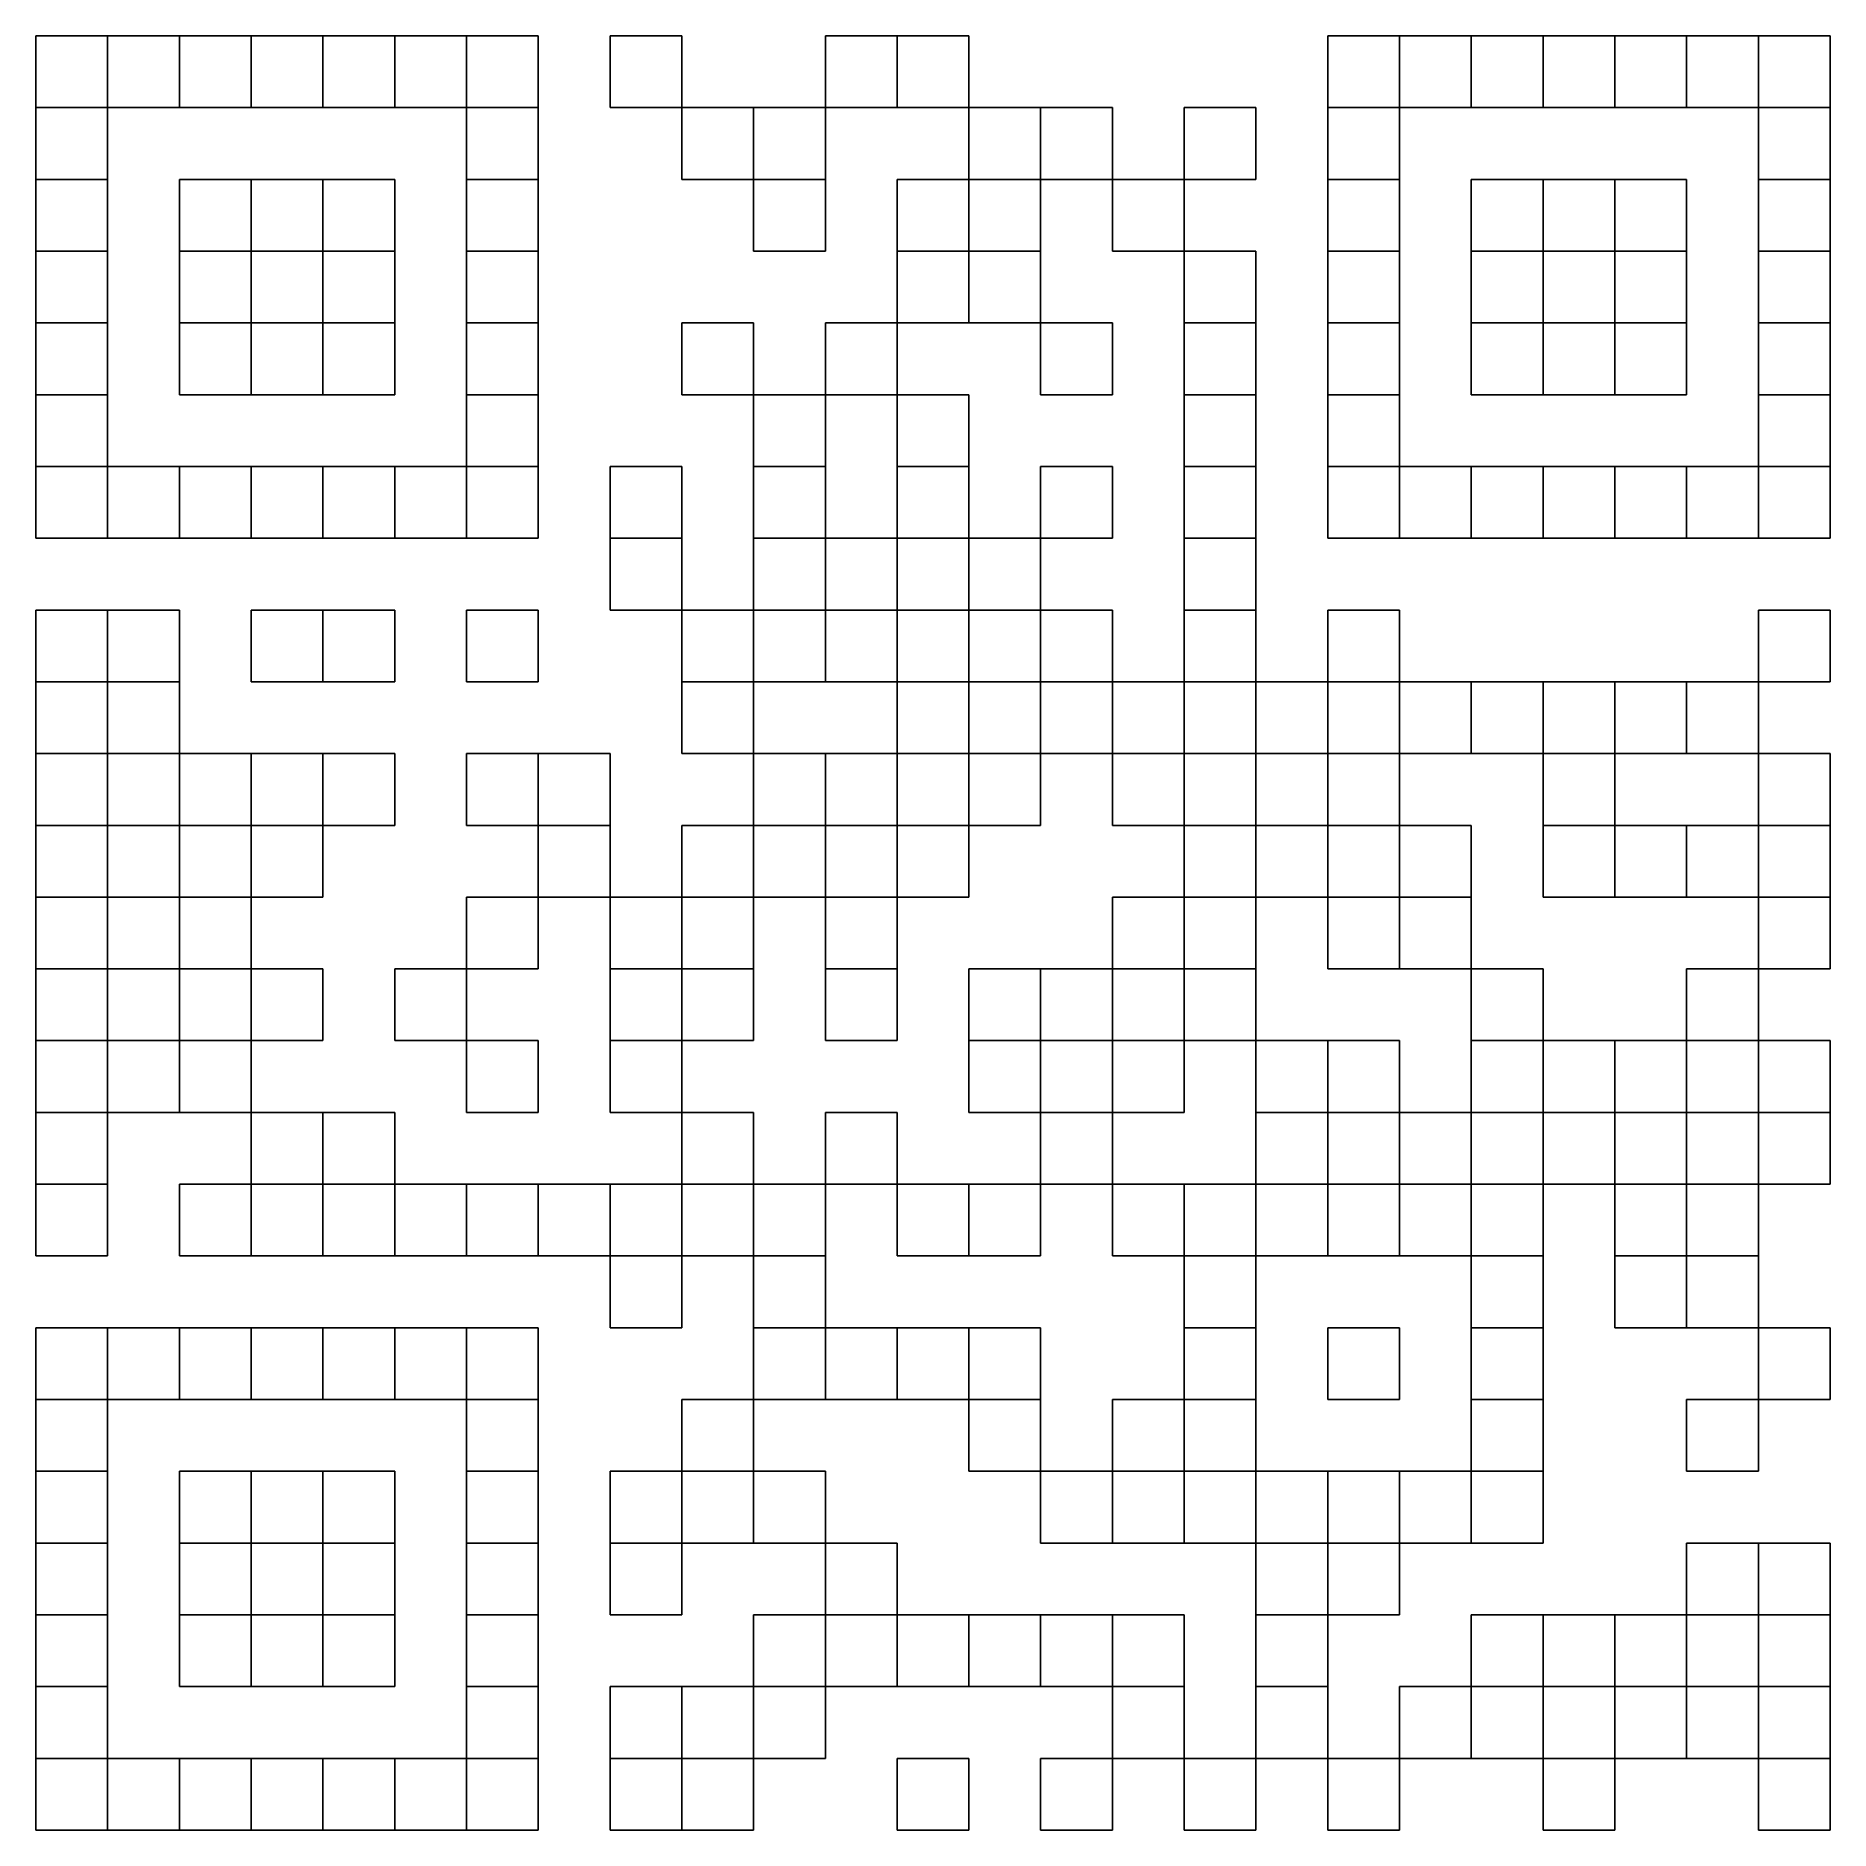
# Model space of a CAD drawing. Extents: x 80 to 330, y -330 to -80.
import ezdxf

# ---------------------------------------------------------------- set-up
doc = ezdxf.new("R2010")
doc.units = 0
doc.layers.get('0').update_dxf_attribs({"linetype": 'CONTINUOUS'})

msp = doc.modelspace()

# ---------------------------------------------------------------- linework, layer by layer
at = {"color": 7}
for p, q in [((80, -80), (90, -80)), ((80, -90), (80, -80)), ((90, -80), (90, -90)), ((90, -80), (100, -80)), ((90, -90), (90, -80)), ((100, -80), (100, -90)), ((100, -80), (110, -80)), ((100, -90), (100, -80)), ((110, -80), (110, -90)), ((110, -80), (120, -80)), ((110, -90), (110, -80)), ((120, -80), (120, -90)), ((120, -80), (130, -80)), ((120, -90), (120, -80)), ((130, -80), (130, -90)), ((130, -80), (140, -80)), ((130, -90), (130, -80)), ((140, -80), (140, -90)), ((140, -80), (150, -80)), ((140, -90), (140, -80)), ((150, -80), (150, -90)), ((160, -80), (170, -80)), ((160, -90), (160, -80)), ((170, -80), (170, -90)), ((190, -80), (200, -80)), ((190, -90), (190, -80)), ((200, -80), (200, -90)), ((200, -80), (210, -80)), ((200, -90), (200, -80)), ((210, -80), (210, -90)), ((260, -80), (270, -80)), ((260, -90), (260, -80)), ((270, -80), (270, -90)), ((270, -80), (280, -80)), ((270, -90), (270, -80)), ((280, -80), (280, -90)), ((280, -80), (290, -80)), ((280, -90), (280, -80)), ((290, -80), (290, -90)), ((290, -80), (300, -80)), ((290, -90), (290, -80)), ((300, -80), (300, -90)), ((300, -80), (310, -80)), ((300, -90), (300, -80)), ((310, -80), (310, -90)), ((310, -80), (320, -80)), ((310, -90), (310, -80)), ((320, -80), (320, -90)), ((320, -80), (330, -80)), ((320, -90), (320, -80)), ((330, -80), (330, -90)), ((90, -90), (80, -90)), ((80, -90), (90, -90)), ((80, -100), (80, -90)), ((100, -90), (90, -90)), ((90, -90), (90, -100)), ((110, -90), (100, -90)), ((120, -90), (110, -90)), ((130, -90), (120, -90)), ((140, -90), (130, -90)), ((150, -90), (140, -90)), ((140, -90), (150, -90)), ((140, -100), (140, -90)), ((150, -90), (150, -100)), ((170, -90), (160, -90)), ((170, -90), (180, -90)), ((170, -100), (170, -90)), ((180, -90), (180, -100)), ((180, -90), (190, -90)), ((180, -100), (180, -90)), ((200, -90), (190, -90)), ((190, -90), (190, -100)), ((210, -90), (200, -90)), ((210, -90), (220, -90)), ((210, -100), (210, -90)), ((220, -90), (220, -100)), ((220, -90), (230, -90)), ((220, -100), (220, -90)), ((230, -90), (230, -100)), ((240, -90), (250, -90)), ((240, -100), (240, -90)), ((250, -90), (250, -100)), ((270, -90), (260, -90)), ((260, -90), (270, -90)), ((260, -100), (260, -90)), ((280, -90), (270, -90)), ((270, -90), (270, -100)), ((290, -90), (280, -90)), ((300, -90), (290, -90)), ((310, -90), (300, -90)), ((320, -90), (310, -90)), ((330, -90), (320, -90)), ((320, -90), (330, -90)), ((320, -100), (320, -90)), ((330, -90), (330, -100)), ((90, -100), (80, -100)), ((80, -100), (90, -100)), ((80, -110), (80, -100)), ((90, -100), (90, -110)), ((100, -100), (110, -100)), ((100, -110), (100, -100)), ((110, -100), (110, -110)), ((110, -100), (120, -100)), ((110, -110), (110, -100)), ((120, -100), (120, -110)), ((120, -100), (130, -100)), ((120, -110), (120, -100)), ((130, -100), (130, -110)), ((150, -100), (140, -100)), ((140, -100), (150, -100)), ((140, -110), (140, -100)), ((150, -100), (150, -110)), ((180, -100), (170, -100)), ((190, -100), (180, -100)), ((180, -100), (190, -100)), ((180, -110), (180, -100)), ((190, -100), (190, -110)), ((200, -100), (210, -100)), ((200, -110), (200, -100)), ((220, -100), (210, -100)), ((210, -100), (210, -110)), ((210, -100), (220, -100)), ((210, -110), (210, -100)), ((230, -100), (220, -100)), ((220, -100), (220, -110)), ((230, -100), (240, -100)), ((230, -110), (230, -100)), ((250, -100), (240, -100)), ((240, -100), (240, -110)), ((270, -100), (260, -100)), ((260, -100), (270, -100)), ((260, -110), (260, -100)), ((270, -100), (270, -110)), ((280, -100), (290, -100)), ((280, -110), (280, -100)), ((290, -100), (290, -110)), ((290, -100), (300, -100)), ((290, -110), (290, -100)), ((300, -100), (300, -110)), ((300, -100), (310, -100)), ((300, -110), (300, -100)), ((310, -100), (310, -110)), ((330, -100), (320, -100)), ((320, -100), (330, -100)), ((320, -110), (320, -100)), ((330, -100), (330, -110)), ((90, -110), (80, -110)), ((80, -110), (90, -110)), ((80, -120), (80, -110)), ((90, -110), (90, -120)), ((110, -110), (100, -110)), ((100, -110), (110, -110)), ((100, -120), (100, -110)), ((120, -110), (110, -110)), ((110, -110), (110, -120)), ((110, -110), (120, -110)), ((110, -120), (110, -110)), ((130, -110), (120, -110)), ((120, -110), (120, -120)), ((120, -110), (130, -110)), ((120, -120), (120, -110)), ((130, -110), (130, -120)), ((150, -110), (140, -110)), ((140, -110), (150, -110)), ((140, -120), (140, -110)), ((150, -110), (150, -120)), ((190, -110), (180, -110)), ((210, -110), (200, -110)), ((200, -110), (210, -110)), ((200, -120), (200, -110)), ((220, -110), (210, -110)), ((210, -110), (210, -120)), ((210, -110), (220, -110)), ((210, -120), (210, -110)), ((220, -110), (220, -120)), ((240, -110), (230, -110)), ((240, -110), (250, -110)), ((240, -120), (240, -110)), ((250, -110), (250, -120)), ((270, -110), (260, -110)), ((260, -110), (270, -110)), ((260, -120), (260, -110)), ((270, -110), (270, -120)), ((290, -110), (280, -110)), ((280, -110), (290, -110)), ((280, -120), (280, -110)), ((300, -110), (290, -110)), ((290, -110), (290, -120)), ((290, -110), (300, -110)), ((290, -120), (290, -110)), ((310, -110), (300, -110)), ((300, -110), (300, -120)), ((300, -110), (310, -110)), ((300, -120), (300, -110)), ((310, -110), (310, -120)), ((330, -110), (320, -110)), ((320, -110), (330, -110)), ((320, -120), (320, -110)), ((330, -110), (330, -120)), ((90, -120), (80, -120)), ((80, -120), (90, -120)), ((80, -130), (80, -120)), ((90, -120), (90, -130)), ((110, -120), (100, -120)), ((100, -120), (110, -120)), ((100, -130), (100, -120)), ((120, -120), (110, -120)), ((110, -120), (110, -130)), ((110, -120), (120, -120)), ((110, -130), (110, -120)), ((130, -120), (120, -120)), ((120, -120), (120, -130)), ((120, -120), (130, -120)), ((120, -130), (120, -120)), ((130, -120), (130, -130)), ((150, -120), (140, -120)), ((140, -120), (150, -120)), ((140, -130), (140, -120)), ((150, -120), (150, -130)), ((170, -120), (180, -120)), ((170, -130), (170, -120)), ((180, -120), (180, -130)), ((190, -120), (200, -120)), ((190, -130), (190, -120)), ((210, -120), (200, -120)), ((200, -120), (200, -130)), ((220, -120), (210, -120)), ((220, -120), (230, -120)), ((220, -130), (220, -120)), ((230, -120), (230, -130)), ((250, -120), (240, -120)), ((240, -120), (250, -120)), ((240, -130), (240, -120)), ((250, -120), (250, -130)), ((270, -120), (260, -120)), ((260, -120), (270, -120)), ((260, -130), (260, -120)), ((270, -120), (270, -130)), ((290, -120), (280, -120)), ((280, -120), (290, -120)), ((280, -130), (280, -120)), ((300, -120), (290, -120)), ((290, -120), (290, -130)), ((290, -120), (300, -120)), ((290, -130), (290, -120)), ((310, -120), (300, -120)), ((300, -120), (300, -130)), ((300, -120), (310, -120)), ((300, -130), (300, -120)), ((310, -120), (310, -130)), ((330, -120), (320, -120)), ((320, -120), (330, -120)), ((320, -130), (320, -120)), ((330, -120), (330, -130)), ((90, -130), (80, -130)), ((80, -130), (90, -130)), ((80, -140), (80, -130)), ((90, -130), (90, -140)), ((110, -130), (100, -130)), ((120, -130), (110, -130)), ((130, -130), (120, -130)), ((150, -130), (140, -130)), ((140, -130), (150, -130)), ((140, -140), (140, -130)), ((150, -130), (150, -140)), ((180, -130), (170, -130)), ((180, -130), (190, -130)), ((180, -140), (180, -130)), ((200, -130), (190, -130)), ((190, -130), (190, -140)), ((200, -130), (210, -130)), ((200, -140), (200, -130)), ((210, -130), (210, -140)), ((230, -130), (220, -130)), ((250, -130), (240, -130)), ((240, -130), (250, -130)), ((240, -140), (240, -130)), ((250, -130), (250, -140)), ((270, -130), (260, -130)), ((260, -130), (270, -130)), ((260, -140), (260, -130)), ((270, -130), (270, -140)), ((290, -130), (280, -130)), ((300, -130), (290, -130)), ((310, -130), (300, -130)), ((330, -130), (320, -130)), ((320, -130), (330, -130)), ((320, -140), (320, -130)), ((330, -130), (330, -140)), ((90, -140), (80, -140)), ((80, -140), (90, -140)), ((80, -150), (80, -140)), ((90, -140), (90, -150)), ((90, -140), (100, -140)), ((90, -150), (90, -140)), ((100, -140), (100, -150)), ((100, -140), (110, -140)), ((100, -150), (100, -140)), ((110, -140), (110, -150)), ((110, -140), (120, -140)), ((110, -150), (110, -140)), ((120, -140), (120, -150)), ((120, -140), (130, -140)), ((120, -150), (120, -140)), ((130, -140), (130, -150)), ((130, -140), (140, -140)), ((130, -150), (130, -140)), ((150, -140), (140, -140)), ((140, -140), (140, -150)), ((140, -140), (150, -140)), ((140, -150), (140, -140)), ((150, -140), (150, -150)), ((160, -140), (170, -140)), ((160, -150), (160, -140)), ((170, -140), (170, -150)), ((190, -140), (180, -140)), ((180, -140), (190, -140)), ((180, -150), (180, -140)), ((190, -140), (190, -150)), ((210, -140), (200, -140)), ((200, -140), (210, -140)), ((200, -150), (200, -140)), ((210, -140), (210, -150)), ((220, -140), (230, -140)), ((220, -150), (220, -140)), ((230, -140), (230, -150)), ((250, -140), (240, -140)), ((240, -140), (250, -140)), ((240, -150), (240, -140)), ((250, -140), (250, -150)), ((270, -140), (260, -140)), ((260, -140), (270, -140)), ((260, -150), (260, -140)), ((270, -140), (270, -150)), ((270, -140), (280, -140)), ((270, -150), (270, -140)), ((280, -140), (280, -150)), ((280, -140), (290, -140)), ((280, -150), (280, -140)), ((290, -140), (290, -150)), ((290, -140), (300, -140)), ((290, -150), (290, -140)), ((300, -140), (300, -150)), ((300, -140), (310, -140)), ((300, -150), (300, -140)), ((310, -140), (310, -150)), ((310, -140), (320, -140)), ((310, -150), (310, -140)), ((330, -140), (320, -140)), ((320, -140), (320, -150)), ((320, -140), (330, -140)), ((320, -150), (320, -140)), ((330, -140), (330, -150)), ((90, -150), (80, -150)), ((100, -150), (90, -150)), ((110, -150), (100, -150)), ((120, -150), (110, -150)), ((130, -150), (120, -150)), ((140, -150), (130, -150)), ((150, -150), (140, -150)), ((170, -150), (160, -150)), ((160, -150), (170, -150)), ((160, -160), (160, -150)), ((170, -150), (170, -160)), ((190, -150), (180, -150)), ((180, -150), (190, -150)), ((180, -160), (180, -150)), ((190, -150), (190, -160)), ((190, -150), (200, -150)), ((190, -160), (190, -150)), ((210, -150), (200, -150)), ((200, -150), (200, -160)), ((210, -150), (220, -150)), ((210, -160), (210, -150)), ((230, -150), (220, -150)), ((220, -150), (220, -160)), ((250, -150), (240, -150)), ((240, -150), (250, -150)), ((240, -160), (240, -150)), ((250, -150), (250, -160)), ((270, -150), (260, -150)), ((280, -150), (270, -150)), ((290, -150), (280, -150)), ((300, -150), (290, -150)), ((310, -150), (300, -150)), ((320, -150), (310, -150)), ((330, -150), (320, -150)), ((80, -160), (90, -160)), ((80, -170), (80, -160)), ((90, -160), (90, -170)), ((90, -160), (100, -160)), ((90, -170), (90, -160)), ((100, -160), (100, -170)), ((110, -160), (120, -160)), ((110, -170), (110, -160)), ((120, -160), (120, -170)), ((120, -160), (130, -160)), ((120, -170), (120, -160)), ((130, -160), (130, -170)), ((140, -160), (150, -160)), ((140, -170), (140, -160)), ((150, -160), (150, -170)), ((170, -160), (160, -160)), ((170, -160), (180, -160)), ((170, -170), (170, -160)), ((190, -160), (180, -160)), ((180, -160), (180, -170)), ((180, -160), (190, -160)), ((180, -170), (180, -160)), ((200, -160), (190, -160)), ((190, -160), (190, -170)), ((190, -160), (200, -160)), ((190, -170), (190, -160)), ((200, -160), (200, -170)), ((200, -160), (210, -160)), ((200, -170), (200, -160)), ((220, -160), (210, -160)), ((210, -160), (210, -170)), ((220, -160), (230, -160)), ((220, -170), (220, -160)), ((230, -160), (230, -170)), ((250, -160), (240, -160)), ((240, -160), (250, -160)), ((240, -170), (240, -160)), ((250, -160), (250, -170)), ((260, -160), (270, -160)), ((260, -170), (260, -160)), ((270, -160), (270, -170)), ((320, -160), (330, -160)), ((320, -170), (320, -160)), ((330, -160), (330, -170)), ((90, -170), (80, -170)), ((80, -170), (90, -170)), ((80, -180), (80, -170)), ((100, -170), (90, -170)), ((90, -170), (90, -180)), ((90, -170), (100, -170)), ((90, -180), (90, -170)), ((100, -170), (100, -180)), ((120, -170), (110, -170)), ((130, -170), (120, -170)), ((150, -170), (140, -170)), ((180, -170), (170, -170)), ((170, -170), (180, -170)), ((170, -180), (170, -170)), ((190, -170), (180, -170)), ((180, -170), (180, -180)), ((200, -170), (190, -170)), ((210, -170), (200, -170)), ((200, -170), (210, -170)), ((200, -180), (200, -170)), ((210, -170), (210, -180)), ((210, -170), (220, -170)), ((210, -180), (210, -170)), ((230, -170), (220, -170)), ((220, -170), (220, -180)), ((220, -170), (230, -170)), ((220, -180), (220, -170)), ((230, -170), (230, -180)), ((230, -170), (240, -170)), ((230, -180), (230, -170)), ((250, -170), (240, -170)), ((240, -170), (240, -180)), ((250, -170), (260, -170)), ((250, -180), (250, -170)), ((270, -170), (260, -170)), ((260, -170), (260, -180)), ((270, -170), (280, -170)), ((270, -180), (270, -170)), ((280, -170), (280, -180)), ((280, -170), (290, -170)), ((280, -180), (280, -170)), ((290, -170), (290, -180)), ((290, -170), (300, -170)), ((290, -180), (290, -170)), ((300, -170), (300, -180)), ((300, -170), (310, -170)), ((300, -180), (300, -170)), ((310, -170), (310, -180)), ((310, -170), (320, -170)), ((310, -180), (310, -170)), ((330, -170), (320, -170)), ((320, -170), (320, -180)), ((90, -180), (80, -180)), ((80, -180), (90, -180)), ((80, -190), (80, -180)), ((100, -180), (90, -180)), ((90, -180), (90, -190)), ((90, -180), (100, -180)), ((90, -190), (90, -180)), ((100, -180), (100, -190)), ((100, -180), (110, -180)), ((100, -190), (100, -180)), ((110, -180), (110, -190)), ((110, -180), (120, -180)), ((110, -190), (110, -180)), ((120, -180), (120, -190)), ((120, -180), (130, -180)), ((120, -190), (120, -180)), ((130, -180), (130, -190)), ((140, -180), (150, -180)), ((140, -190), (140, -180)), ((150, -180), (150, -190)), ((150, -180), (160, -180)), ((150, -190), (150, -180)), ((160, -180), (160, -190)), ((180, -180), (170, -180)), ((180, -180), (190, -180)), ((180, -190), (180, -180)), ((190, -180), (190, -190)), ((190, -180), (200, -180)), ((190, -190), (190, -180)), ((210, -180), (200, -180)), ((200, -180), (200, -190)), ((200, -180), (210, -180)), ((200, -190), (200, -180)), ((220, -180), (210, -180)), ((210, -180), (210, -190)), ((210, -180), (220, -180)), ((210, -190), (210, -180)), ((230, -180), (220, -180)), ((220, -180), (220, -190)), ((240, -180), (230, -180)), ((230, -180), (240, -180)), ((230, -190), (230, -180)), ((240, -180), (240, -190)), ((240, -180), (250, -180)), ((240, -190), (240, -180)), ((260, -180), (250, -180)), ((250, -180), (250, -190)), ((250, -180), (260, -180)), ((250, -190), (250, -180)), ((260, -180), (260, -190)), ((260, -180), (270, -180)), ((260, -190), (260, -180)), ((280, -180), (270, -180)), ((270, -180), (270, -190)), ((290, -180), (280, -180)), ((300, -180), (290, -180)), ((290, -180), (300, -180)), ((290, -190), (290, -180)), ((310, -180), (300, -180)), ((300, -180), (300, -190)), ((320, -180), (310, -180)), ((320, -180), (330, -180)), ((320, -190), (320, -180)), ((330, -180), (330, -190)), ((90, -190), (80, -190)), ((80, -190), (90, -190)), ((80, -200), (80, -190)), ((100, -190), (90, -190)), ((90, -190), (90, -200)), ((90, -190), (100, -190)), ((90, -200), (90, -190)), ((110, -190), (100, -190)), ((100, -190), (100, -200)), ((120, -190), (110, -190)), ((110, -190), (120, -190)), ((110, -200), (110, -190)), ((130, -190), (120, -190)), ((120, -190), (120, -200)), ((150, -190), (140, -190)), ((160, -190), (150, -190)), ((150, -190), (160, -190)), ((150, -200), (150, -190)), ((160, -190), (160, -200)), ((170, -190), (180, -190)), ((170, -200), (170, -190)), ((190, -190), (180, -190)), ((180, -190), (180, -200)), ((180, -190), (190, -190)), ((180, -200), (180, -190)), ((200, -190), (190, -190)), ((190, -190), (190, -200)), ((190, -190), (200, -190)), ((190, -200), (190, -190)), ((210, -190), (200, -190)), ((200, -190), (200, -200)), ((200, -190), (210, -190)), ((200, -200), (200, -190)), ((220, -190), (210, -190)), ((210, -190), (210, -200)), ((240, -190), (230, -190)), ((250, -190), (240, -190)), ((240, -190), (250, -190)), ((240, -200), (240, -190)), ((260, -190), (250, -190)), ((250, -190), (250, -200)), ((250, -190), (260, -190)), ((250, -200), (250, -190)), ((270, -190), (260, -190)), ((260, -190), (260, -200)), ((270, -190), (280, -190)), ((270, -200), (270, -190)), ((280, -190), (280, -200)), ((300, -190), (290, -190)), ((290, -190), (300, -190)), ((290, -200), (290, -190)), ((300, -190), (300, -200)), ((300, -190), (310, -190)), ((300, -200), (300, -190)), ((310, -190), (310, -200)), ((310, -190), (320, -190)), ((310, -200), (310, -190)), ((330, -190), (320, -190)), ((320, -190), (320, -200)), ((320, -190), (330, -190)), ((320, -200), (320, -190)), ((330, -190), (330, -200)), ((90, -200), (80, -200)), ((80, -200), (90, -200)), ((80, -210), (80, -200)), ((100, -200), (90, -200)), ((90, -200), (90, -210)), ((100, -200), (110, -200)), ((100, -210), (100, -200)), ((120, -200), (110, -200)), ((110, -200), (110, -210)), ((140, -200), (150, -200)), ((140, -210), (140, -200)), ((160, -200), (150, -200)), ((150, -200), (150, -210)), ((160, -200), (170, -200)), ((160, -210), (160, -200)), ((180, -200), (170, -200)), ((170, -200), (170, -210)), ((170, -200), (180, -200)), ((170, -210), (170, -200)), ((190, -200), (180, -200)), ((180, -200), (180, -210)), ((200, -200), (190, -200)), ((190, -200), (200, -200)), ((190, -210), (190, -200)), ((210, -200), (200, -200)), ((200, -200), (200, -210)), ((230, -200), (240, -200)), ((230, -210), (230, -200)), ((250, -200), (240, -200)), ((240, -200), (240, -210)), ((240, -200), (250, -200)), ((240, -210), (240, -200)), ((260, -200), (250, -200)), ((250, -200), (250, -210)), ((260, -200), (270, -200)), ((260, -210), (260, -200)), ((280, -200), (270, -200)), ((270, -200), (270, -210)), ((270, -200), (280, -200)), ((270, -210), (270, -200)), ((280, -200), (280, -210)), ((300, -200), (290, -200)), ((310, -200), (300, -200)), ((320, -200), (310, -200)), ((330, -200), (320, -200)), ((320, -200), (330, -200)), ((320, -210), (320, -200)), ((330, -200), (330, -210)), ((90, -210), (80, -210)), ((80, -210), (90, -210)), ((80, -220), (80, -210)), ((90, -210), (90, -220)), ((90, -210), (100, -210)), ((90, -220), (90, -210)), ((110, -210), (100, -210)), ((100, -210), (100, -220)), ((110, -210), (120, -210)), ((110, -220), (110, -210)), ((120, -210), (120, -220)), ((130, -210), (140, -210)), ((130, -220), (130, -210)), ((150, -210), (140, -210)), ((140, -210), (140, -220)), ((170, -210), (160, -210)), ((160, -210), (170, -210)), ((160, -220), (160, -210)), ((180, -210), (170, -210)), ((170, -210), (170, -220)), ((170, -210), (180, -210)), ((170, -220), (170, -210)), ((180, -210), (180, -220)), ((200, -210), (190, -210)), ((190, -210), (200, -210)), ((190, -220), (190, -210)), ((200, -210), (200, -220)), ((210, -210), (220, -210)), ((210, -220), (210, -210)), ((220, -210), (220, -220)), ((220, -210), (230, -210)), ((220, -220), (220, -210)), ((240, -210), (230, -210)), ((230, -210), (230, -220)), ((230, -210), (240, -210)), ((230, -220), (230, -210)), ((250, -210), (240, -210)), ((240, -210), (240, -220)), ((240, -210), (250, -210)), ((240, -220), (240, -210)), ((250, -210), (250, -220)), ((270, -210), (260, -210)), ((280, -210), (270, -210)), ((280, -210), (290, -210)), ((280, -220), (280, -210)), ((290, -210), (290, -220)), ((310, -210), (320, -210)), ((310, -220), (310, -210)), ((330, -210), (320, -210)), ((320, -210), (320, -220)), ((90, -220), (80, -220)), ((80, -220), (90, -220)), ((80, -230), (80, -220)), ((100, -220), (90, -220)), ((90, -220), (90, -230)), ((90, -220), (100, -220)), ((90, -230), (90, -220)), ((100, -220), (100, -230)), ((100, -220), (110, -220)), ((100, -230), (100, -220)), ((120, -220), (110, -220)), ((110, -220), (110, -230)), ((140, -220), (130, -220)), ((140, -220), (150, -220)), ((140, -230), (140, -220)), ((150, -220), (150, -230)), ((170, -220), (160, -220)), ((160, -220), (170, -220)), ((160, -230), (160, -220)), ((180, -220), (170, -220)), ((170, -220), (170, -230)), ((200, -220), (190, -220)), ((220, -220), (210, -220)), ((210, -220), (220, -220)), ((210, -230), (210, -220)), ((230, -220), (220, -220)), ((220, -220), (220, -230)), ((220, -220), (230, -220)), ((220, -230), (220, -220)), ((240, -220), (230, -220)), ((230, -220), (230, -230)), ((230, -220), (240, -220)), ((230, -230), (230, -220)), ((250, -220), (240, -220)), ((240, -220), (240, -230)), ((250, -220), (260, -220)), ((250, -230), (250, -220)), ((260, -220), (260, -230)), ((260, -220), (270, -220)), ((260, -230), (260, -220)), ((270, -220), (270, -230)), ((290, -220), (280, -220)), ((280, -220), (290, -220)), ((280, -230), (280, -220)), ((290, -220), (290, -230)), ((290, -220), (300, -220)), ((290, -230), (290, -220)), ((300, -220), (300, -230)), ((300, -220), (310, -220)), ((300, -230), (300, -220)), ((320, -220), (310, -220)), ((310, -220), (310, -230)), ((310, -220), (320, -220)), ((310, -230), (310, -220)), ((320, -220), (320, -230)), ((320, -220), (330, -220)), ((320, -230), (320, -220)), ((330, -220), (330, -230)), ((90, -230), (80, -230)), ((80, -230), (90, -230)), ((80, -240), (80, -230)), ((100, -230), (90, -230)), ((90, -230), (90, -240)), ((110, -230), (100, -230)), ((110, -230), (120, -230)), ((110, -240), (110, -230)), ((120, -230), (120, -240)), ((120, -230), (130, -230)), ((120, -240), (120, -230)), ((130, -230), (130, -240)), ((150, -230), (140, -230)), ((170, -230), (160, -230)), ((170, -230), (180, -230)), ((170, -240), (170, -230)), ((180, -230), (180, -240)), ((190, -230), (200, -230)), ((190, -240), (190, -230)), ((200, -230), (200, -240)), ((220, -230), (210, -230)), ((230, -230), (220, -230)), ((220, -230), (230, -230)), ((220, -240), (220, -230)), ((240, -230), (230, -230)), ((230, -230), (230, -240)), ((260, -230), (250, -230)), ((250, -230), (260, -230)), ((250, -240), (250, -230)), ((270, -230), (260, -230)), ((260, -230), (260, -240)), ((260, -230), (270, -230)), ((260, -240), (260, -230)), ((270, -230), (270, -240)), ((270, -230), (280, -230)), ((270, -240), (270, -230)), ((290, -230), (280, -230)), ((280, -230), (280, -240)), ((300, -230), (290, -230)), ((290, -230), (300, -230)), ((290, -240), (290, -230)), ((310, -230), (300, -230)), ((300, -230), (300, -240)), ((300, -230), (310, -230)), ((300, -240), (300, -230)), ((320, -230), (310, -230)), ((310, -230), (310, -240)), ((330, -230), (320, -230)), ((320, -230), (330, -230)), ((320, -240), (320, -230)), ((330, -230), (330, -240)), ((90, -240), (80, -240)), ((80, -240), (90, -240)), ((80, -250), (80, -240)), ((90, -240), (90, -250)), ((100, -240), (110, -240)), ((100, -250), (100, -240)), ((120, -240), (110, -240)), ((110, -240), (110, -250)), ((110, -240), (120, -240)), ((110, -250), (110, -240)), ((130, -240), (120, -240)), ((120, -240), (120, -250)), ((120, -240), (130, -240)), ((120, -250), (120, -240)), ((130, -240), (130, -250)), ((130, -240), (140, -240)), ((130, -250), (130, -240)), ((140, -240), (140, -250)), ((140, -240), (150, -240)), ((140, -250), (140, -240)), ((150, -240), (150, -250)), ((150, -240), (160, -240)), ((150, -250), (150, -240)), ((160, -240), (160, -250)), ((160, -240), (170, -240)), ((160, -250), (160, -240)), ((180, -240), (170, -240)), ((170, -240), (170, -250)), ((170, -240), (180, -240)), ((170, -250), (170, -240)), ((180, -240), (180, -250)), ((180, -240), (190, -240)), ((180, -250), (180, -240)), ((200, -240), (190, -240)), ((190, -240), (190, -250)), ((200, -240), (210, -240)), ((200, -250), (200, -240)), ((210, -240), (210, -250)), ((210, -240), (220, -240)), ((210, -250), (210, -240)), ((230, -240), (220, -240)), ((220, -240), (220, -250)), ((230, -240), (240, -240)), ((230, -250), (230, -240)), ((240, -240), (240, -250)), ((240, -240), (250, -240)), ((240, -250), (240, -240)), ((260, -240), (250, -240)), ((250, -240), (250, -250)), ((250, -240), (260, -240)), ((250, -250), (250, -240)), ((270, -240), (260, -240)), ((260, -240), (260, -250)), ((260, -240), (270, -240)), ((260, -250), (260, -240)), ((280, -240), (270, -240)), ((270, -240), (270, -250)), ((270, -240), (280, -240)), ((270, -250), (270, -240)), ((280, -240), (280, -250)), ((280, -240), (290, -240)), ((280, -250), (280, -240)), ((300, -240), (290, -240)), ((290, -240), (290, -250)), ((310, -240), (300, -240)), ((300, -240), (310, -240)), ((300, -250), (300, -240)), ((310, -240), (310, -250)), ((310, -240), (320, -240)), ((310, -250), (310, -240)), ((330, -240), (320, -240)), ((320, -240), (320, -250)), ((90, -250), (80, -250)), ((110, -250), (100, -250)), ((120, -250), (110, -250)), ((130, -250), (120, -250)), ((140, -250), (130, -250)), ((150, -250), (140, -250)), ((160, -250), (150, -250)), ((170, -250), (160, -250)), ((160, -250), (170, -250)), ((160, -260), (160, -250)), ((180, -250), (170, -250)), ((170, -250), (170, -260)), ((190, -250), (180, -250)), ((180, -250), (190, -250)), ((180, -260), (180, -250)), ((190, -250), (190, -260)), ((210, -250), (200, -250)), ((220, -250), (210, -250)), ((240, -250), (230, -250)), ((250, -250), (240, -250)), ((240, -250), (250, -250)), ((240, -260), (240, -250)), ((260, -250), (250, -250)), ((250, -250), (250, -260)), ((270, -250), (260, -250)), ((280, -250), (270, -250)), ((290, -250), (280, -250)), ((280, -250), (290, -250)), ((280, -260), (280, -250)), ((290, -250), (290, -260)), ((310, -250), (300, -250)), ((300, -250), (310, -250)), ((300, -260), (300, -250)), ((320, -250), (310, -250)), ((310, -250), (310, -260)), ((310, -250), (320, -250)), ((310, -260), (310, -250)), ((320, -250), (320, -260)), ((80, -260), (90, -260)), ((80, -270), (80, -260)), ((90, -260), (90, -270)), ((90, -260), (100, -260)), ((90, -270), (90, -260)), ((100, -260), (100, -270)), ((100, -260), (110, -260)), ((100, -270), (100, -260)), ((110, -260), (110, -270)), ((110, -260), (120, -260)), ((110, -270), (110, -260)), ((120, -260), (120, -270)), ((120, -260), (130, -260)), ((120, -270), (120, -260)), ((130, -260), (130, -270)), ((130, -260), (140, -260)), ((130, -270), (130, -260)), ((140, -260), (140, -270)), ((140, -260), (150, -260)), ((140, -270), (140, -260)), ((150, -260), (150, -270)), ((170, -260), (160, -260)), ((190, -260), (180, -260)), ((180, -260), (190, -260)), ((180, -270), (180, -260)), ((190, -260), (190, -270)), ((190, -260), (200, -260)), ((190, -270), (190, -260)), ((200, -260), (200, -270)), ((200, -260), (210, -260)), ((200, -270), (200, -260)), ((210, -260), (210, -270)), ((210, -260), (220, -260)), ((210, -270), (210, -260)), ((220, -260), (220, -270)), ((250, -260), (240, -260)), ((240, -260), (250, -260)), ((240, -270), (240, -260)), ((250, -260), (250, -270)), ((260, -260), (270, -260)), ((260, -270), (260, -260)), ((270, -260), (270, -270)), ((290, -260), (280, -260)), ((280, -260), (290, -260)), ((280, -270), (280, -260)), ((290, -260), (290, -270)), ((310, -260), (300, -260)), ((320, -260), (310, -260)), ((320, -260), (330, -260)), ((320, -270), (320, -260)), ((330, -260), (330, -270)), ((90, -270), (80, -270)), ((80, -270), (90, -270)), ((80, -280), (80, -270)), ((100, -270), (90, -270)), ((90, -270), (90, -280)), ((110, -270), (100, -270)), ((120, -270), (110, -270)), ((130, -270), (120, -270)), ((140, -270), (130, -270)), ((150, -270), (140, -270)), ((140, -270), (150, -270)), ((140, -280), (140, -270)), ((150, -270), (150, -280)), ((170, -270), (180, -270)), ((170, -280), (170, -270)), ((190, -270), (180, -270)), ((180, -270), (180, -280)), ((200, -270), (190, -270)), ((210, -270), (200, -270)), ((220, -270), (210, -270)), ((210, -270), (220, -270)), ((210, -280), (210, -270)), ((220, -270), (220, -280)), ((230, -270), (240, -270)), ((230, -280), (230, -270)), ((250, -270), (240, -270)), ((240, -270), (240, -280)), ((240, -270), (250, -270)), ((240, -280), (240, -270)), ((250, -270), (250, -280)), ((270, -270), (260, -270)), ((290, -270), (280, -270)), ((280, -270), (290, -270)), ((280, -280), (280, -270)), ((290, -270), (290, -280)), ((310, -270), (320, -270)), ((310, -280), (310, -270)), ((330, -270), (320, -270)), ((320, -270), (320, -280)), ((90, -280), (80, -280)), ((80, -280), (90, -280)), ((80, -290), (80, -280)), ((90, -280), (90, -290)), ((100, -280), (110, -280)), ((100, -290), (100, -280)), ((110, -280), (110, -290)), ((110, -280), (120, -280)), ((110, -290), (110, -280)), ((120, -280), (120, -290)), ((120, -280), (130, -280)), ((120, -290), (120, -280)), ((130, -280), (130, -290)), ((150, -280), (140, -280)), ((140, -280), (150, -280)), ((140, -290), (140, -280)), ((150, -280), (150, -290)), ((160, -280), (170, -280)), ((160, -290), (160, -280)), ((180, -280), (170, -280)), ((170, -280), (170, -290)), ((170, -280), (180, -280)), ((170, -290), (170, -280)), ((180, -280), (180, -290)), ((180, -280), (190, -280)), ((180, -290), (180, -280)), ((190, -280), (190, -290)), ((220, -280), (210, -280)), ((220, -280), (230, -280)), ((220, -290), (220, -280)), ((240, -280), (230, -280)), ((230, -280), (230, -290)), ((230, -280), (240, -280)), ((230, -290), (230, -280)), ((250, -280), (240, -280)), ((240, -280), (240, -290)), ((240, -280), (250, -280)), ((240, -290), (240, -280)), ((250, -280), (250, -290)), ((250, -280), (260, -280)), ((250, -290), (250, -280)), ((260, -280), (260, -290)), ((260, -280), (270, -280)), ((260, -290), (260, -280)), ((270, -280), (270, -290)), ((270, -280), (280, -280)), ((270, -290), (270, -280)), ((290, -280), (280, -280)), ((280, -280), (280, -290)), ((280, -280), (290, -280)), ((280, -290), (280, -280)), ((290, -280), (290, -290)), ((320, -280), (310, -280)), ((90, -290), (80, -290)), ((80, -290), (90, -290)), ((80, -300), (80, -290)), ((90, -290), (90, -300)), ((110, -290), (100, -290)), ((100, -290), (110, -290)), ((100, -300), (100, -290)), ((120, -290), (110, -290)), ((110, -290), (110, -300)), ((110, -290), (120, -290)), ((110, -300), (110, -290)), ((130, -290), (120, -290)), ((120, -290), (120, -300)), ((120, -290), (130, -290)), ((120, -300), (120, -290)), ((130, -290), (130, -300)), ((150, -290), (140, -290)), ((140, -290), (150, -290)), ((140, -300), (140, -290)), ((150, -290), (150, -300)), ((170, -290), (160, -290)), ((160, -290), (170, -290)), ((160, -300), (160, -290)), ((180, -290), (170, -290)), ((170, -290), (170, -300)), ((190, -290), (180, -290)), ((190, -290), (200, -290)), ((190, -300), (190, -290)), ((200, -290), (200, -300)), ((230, -290), (220, -290)), ((240, -290), (230, -290)), ((250, -290), (240, -290)), ((260, -290), (250, -290)), ((250, -290), (260, -290)), ((250, -300), (250, -290)), ((270, -290), (260, -290)), ((260, -290), (260, -300)), ((260, -290), (270, -290)), ((260, -300), (260, -290)), ((280, -290), (270, -290)), ((270, -290), (270, -300)), ((290, -290), (280, -290)), ((310, -290), (320, -290)), ((310, -300), (310, -290)), ((320, -290), (320, -300)), ((320, -290), (330, -290)), ((320, -300), (320, -290)), ((330, -290), (330, -300)), ((90, -300), (80, -300)), ((80, -300), (90, -300)), ((80, -310), (80, -300)), ((90, -300), (90, -310)), ((110, -300), (100, -300)), ((100, -300), (110, -300)), ((100, -310), (100, -300)), ((120, -300), (110, -300)), ((110, -300), (110, -310)), ((110, -300), (120, -300)), ((110, -310), (110, -300)), ((130, -300), (120, -300)), ((120, -300), (120, -310)), ((120, -300), (130, -300)), ((120, -310), (120, -300)), ((130, -300), (130, -310)), ((150, -300), (140, -300)), ((140, -300), (150, -300)), ((140, -310), (140, -300)), ((150, -300), (150, -310)), ((170, -300), (160, -300)), ((180, -300), (190, -300)), ((180, -310), (180, -300)), ((200, -300), (190, -300)), ((190, -300), (190, -310)), ((190, -300), (200, -300)), ((190, -310), (190, -300)), ((200, -300), (200, -310)), ((200, -300), (210, -300)), ((200, -310), (200, -300)), ((210, -300), (210, -310)), ((210, -300), (220, -300)), ((210, -310), (210, -300)), ((220, -300), (220, -310)), ((220, -300), (230, -300)), ((220, -310), (220, -300)), ((230, -300), (230, -310)), ((230, -300), (240, -300)), ((230, -310), (230, -300)), ((240, -300), (240, -310)), ((260, -300), (250, -300)), ((250, -300), (260, -300)), ((250, -310), (250, -300)), ((270, -300), (260, -300)), ((260, -300), (260, -310)), ((280, -300), (290, -300)), ((280, -310), (280, -300)), ((290, -300), (290, -310)), ((290, -300), (300, -300)), ((290, -310), (290, -300)), ((300, -300), (300, -310)), ((300, -300), (310, -300)), ((300, -310), (300, -300)), ((320, -300), (310, -300)), ((310, -300), (310, -310)), ((310, -300), (320, -300)), ((310, -310), (310, -300)), ((330, -300), (320, -300)), ((320, -300), (320, -310)), ((320, -300), (330, -300)), ((320, -310), (320, -300)), ((330, -300), (330, -310)), ((90, -310), (80, -310)), ((80, -310), (90, -310)), ((80, -320), (80, -310)), ((90, -310), (90, -320)), ((110, -310), (100, -310)), ((120, -310), (110, -310)), ((130, -310), (120, -310)), ((150, -310), (140, -310)), ((140, -310), (150, -310)), ((140, -320), (140, -310)), ((150, -310), (150, -320)), ((160, -310), (170, -310)), ((160, -320), (160, -310)), ((170, -310), (170, -320)), ((170, -310), (180, -310)), ((170, -320), (170, -310)), ((190, -310), (180, -310)), ((180, -310), (180, -320)), ((180, -310), (190, -310)), ((180, -320), (180, -310)), ((200, -310), (190, -310)), ((190, -310), (190, -320)), ((210, -310), (200, -310)), ((220, -310), (210, -310)), ((230, -310), (220, -310)), ((240, -310), (230, -310)), ((230, -310), (240, -310)), ((230, -320), (230, -310)), ((240, -310), (240, -320)), ((260, -310), (250, -310)), ((250, -310), (260, -310)), ((250, -320), (250, -310)), ((260, -310), (260, -320)), ((270, -310), (280, -310)), ((270, -320), (270, -310)), ((290, -310), (280, -310)), ((280, -310), (280, -320)), ((280, -310), (290, -310)), ((280, -320), (280, -310)), ((300, -310), (290, -310)), ((290, -310), (290, -320)), ((310, -310), (300, -310)), ((300, -310), (310, -310)), ((300, -320), (300, -310)), ((320, -310), (310, -310)), ((310, -310), (310, -320)), ((310, -310), (320, -310)), ((310, -320), (310, -310)), ((330, -310), (320, -310)), ((320, -310), (320, -320)), ((320, -310), (330, -310)), ((320, -320), (320, -310)), ((330, -310), (330, -320)), ((90, -320), (80, -320)), ((80, -320), (90, -320)), ((80, -330), (80, -320)), ((90, -320), (90, -330)), ((90, -320), (100, -320)), ((90, -330), (90, -320)), ((100, -320), (100, -330)), ((100, -320), (110, -320)), ((100, -330), (100, -320)), ((110, -320), (110, -330)), ((110, -320), (120, -320)), ((110, -330), (110, -320)), ((120, -320), (120, -330)), ((120, -320), (130, -320)), ((120, -330), (120, -320)), ((130, -320), (130, -330)), ((130, -320), (140, -320)), ((130, -330), (130, -320)), ((150, -320), (140, -320)), ((140, -320), (140, -330)), ((140, -320), (150, -320)), ((140, -330), (140, -320)), ((150, -320), (150, -330)), ((170, -320), (160, -320)), ((160, -320), (170, -320)), ((160, -330), (160, -320)), ((180, -320), (170, -320)), ((170, -320), (170, -330)), ((170, -320), (180, -320)), ((170, -330), (170, -320)), ((190, -320), (180, -320)), ((180, -320), (180, -330)), ((200, -320), (210, -320)), ((200, -330), (200, -320)), ((210, -320), (210, -330)), ((220, -320), (230, -320)), ((220, -330), (220, -320)), ((240, -320), (230, -320)), ((230, -320), (230, -330)), ((240, -320), (250, -320)), ((240, -330), (240, -320)), ((260, -320), (250, -320)), ((250, -320), (250, -330)), ((260, -320), (270, -320)), ((260, -330), (260, -320)), ((280, -320), (270, -320)), ((270, -320), (270, -330)), ((290, -320), (280, -320)), ((290, -320), (300, -320)), ((290, -330), (290, -320)), ((310, -320), (300, -320)), ((300, -320), (300, -330)), ((320, -320), (310, -320)), ((330, -320), (320, -320)), ((320, -320), (330, -320)), ((320, -330), (320, -320)), ((330, -320), (330, -330)), ((90, -330), (80, -330)), ((100, -330), (90, -330)), ((110, -330), (100, -330)), ((120, -330), (110, -330)), ((130, -330), (120, -330)), ((140, -330), (130, -330)), ((150, -330), (140, -330)), ((170, -330), (160, -330)), ((180, -330), (170, -330)), ((210, -330), (200, -330)), ((230, -330), (220, -330)), ((250, -330), (240, -330)), ((270, -330), (260, -330)), ((300, -330), (290, -330)), ((330, -330), (320, -330))]:
    msp.add_line(p, q, dxfattribs=at)

doc.saveas('drawing.dxf')
